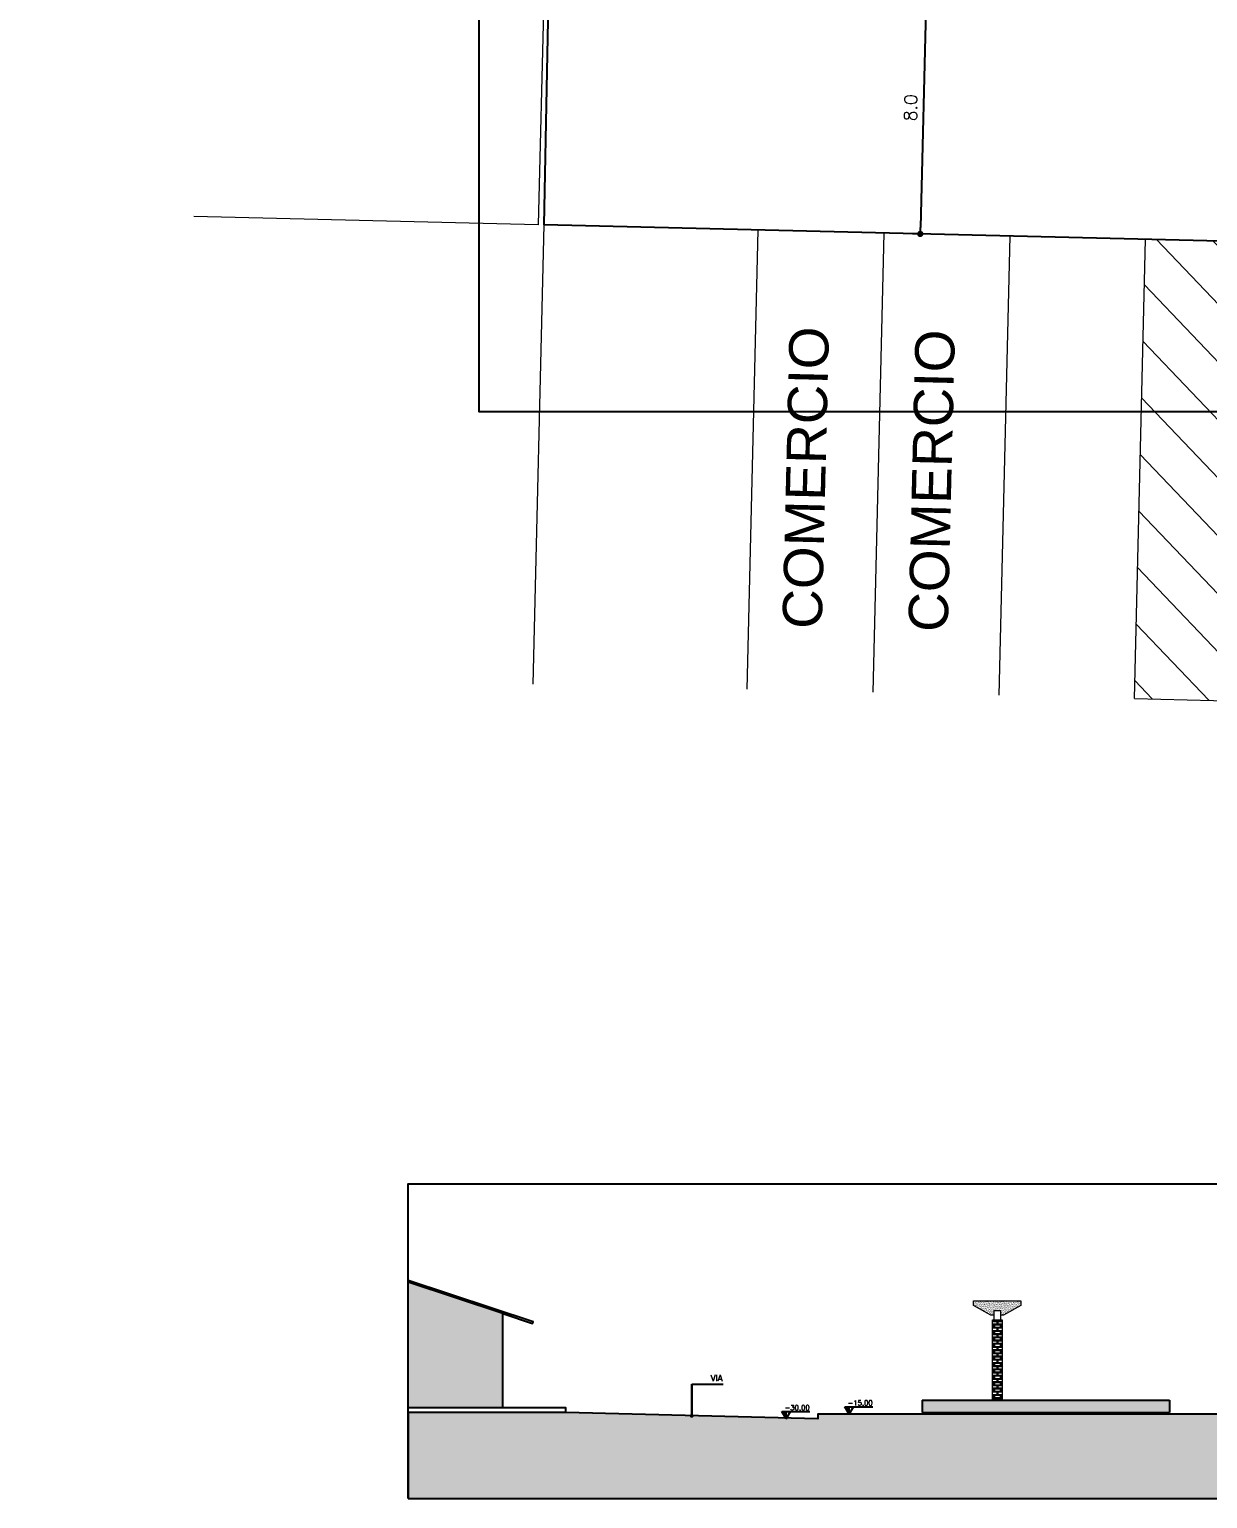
# Model space of a CAD drawing. Extents: x 387222 to 388513, y 9633222 to 9634061.
# Drawn here: x 388092.81 to 388130.22, y 9633274.1 to 9633320.76 of the extents above; entities that cross this region are included whole.
import ezdxf
from ezdxf.enums import TextEntityAlignment as Align

# ---------------------------------------------------------------- set-up
doc = ezdxf.new("R2010")
doc.units = 0
doc.header["$LTSCALE"] = 0.04921259842519685
doc.header["$PDSIZE"] = -2.5
doc.layers.get('Defpoints').update_dxf_attribs({"color": 8})
for name, color, linetype in [('AI-Cotas', 12, 'Continuous'), ('AI-Símbolo', 12, 'Continuous'), ('ARQ_VISTA01', 7, 'Continuous'), ('BANCO', 2, 'Continuous'), ('Camada 1', 7, 'Continuous'), ('HACH', 8, 'Continuous'), ('MEIO-FIO', 3, 'Continuous'), ('P1', 1, 'Continuous'), ('P2', 2, 'Continuous')]:
    doc.layers.add(name, color=color, linetype=linetype)
for name, color, linetype, lineweight in [('Layout', 8, 'Continuous', 13), ('PERGOLA', 2, 'Continuous', 13), ('PILAR', 4, 'Continuous', 13), ('VIGA', 6, 'Continuous', 13)]:
    doc.layers.add(name, color=color, linetype=linetype, lineweight=lineweight)
doc.styles.add('COTA100', font='ROMANS.SHX')
doc.styles.add('RS', font='ROMANS.SHX', dxfattribs={"width": 1.1})
doc.styles.add('RS100', font='romans.shx', dxfattribs={"height": 0.2})
doc.styles.add('RS200', font='romans.shx', dxfattribs={"height": 0.4})
doc.styles.add('T7', font='arial.ttf')
doc.dimstyles.new('Cota 200', dxfattribs={"dimscale": 0.2, "dimtxt": 0.4, "dimasz": 1, "dimexe": 1.25, "dimexo": 0.625, "dimgap": 1, "dimtad": 1, "dimzin": 4, "dimdsep": 46, "dimtxsty": 'RS200', "dimblk": 'DOT', "dimcen": 0.1, "dimclrt": 2, "dimadec": 0, "dimazin": 0, "dimtfac": 1, "dimtix": 1, "dimtmove": 0, "dimatfit": 3, "dimldrblk": 'DOT', "dimfxl": 1, "dimarcsym": 0})
doc.dimstyles.new('COTA100', dxfattribs={"dimtxt": 0.18, "dimasz": 0.1, "dimexe": 0.05, "dimexo": 0.06, "dimgap": 0.1, "dimtad": 1, "dimzin": 4, "dimdsep": 46, "dimtxsty": 'COTA100', "dimblk": 'BOLA', "dimcen": 0.09, "dimdle": 0.05, "dimse1": 1, "dimse2": 1, "dimclrd": 256, "dimclrt": 2, "dimadec": 0, "dimazin": 0, "dimtfac": 1, "dimtix": 1, "dimtmove": 2, "dimatfit": 1, "dimldrblk": 'BOLA', "dimfxl": 1, "dimtolj": 1, "dimtzin": 4, "dimarcsym": 0})
pattern_1 = [(45, (72.08495355065679, 44.64894174784422), (-0.8980256121069153, 0.8980256121069154), [])]

# ---------------------------------------------------------------- blocks, each defined once
blk = doc.blocks.new('A$C16AF3B07')
at = {"layer": 'Layout'}
for p, q in [((4.177563823759556e-07, 2.272427082061768e-07), (4.177563823759556e-07, 10.93513705208898)), ((87.5100004177657, 2.272427082061768e-07), (4.177563823759556e-07, 2.272427082061768e-07))]:
    blk.add_line(p, q, dxfattribs=at)
blk = doc.blocks.new('A$C27F23DB8')
at = {"layer": 'Layout'}
h = blk.add_hatch(dxfattribs=at)
h.set_pattern_fill('LINE', color=256, scale=0.4, angle=45, style=0)
h.set_pattern_definition(pattern_1)
h.paths.add_polyline_path([(-8.418573997914791e-07, 43.74999992549419), (-8.418573997914791e-07, 32.74999992549419), (14.58794565137941, 32.74999992549419), (14.58794565137941, 43.74999992549419)])
h = blk.add_hatch(dxfattribs=at)
h.set_pattern_fill('LINE', color=256, scale=0.4, angle=45, style=0)
h.set_pattern_definition(pattern_1)
h.paths.add_polyline_path([(14.58794565137941, 23.14999992586672), (-8.418573997914791e-07, 23.14999992586672), (-8.418573997914791e-07, -7.450580596923828e-08), (14.58794565137941, -7.450580774559512e-08)])
for p, q in [((-8.418573997914791e-07, 62.84999992512167), (14.58794565137941, 62.84999992512167)), ((14.58794565137941, 62.84999992512167), (14.58794565137941, -7.450580596923828e-08)), ((-8.418573997914791e-07, 56.04999992437661), (14.58794565137941, 56.04999992437661)), ((-8.418573997914791e-07, 52.04999992437661), (14.58794565137941, 52.04999992437661)), ((-8.418573997914791e-07, 48.04999992437661), (14.58794565137941, 48.04999992437661)), ((-8.418573997914791e-07, 43.74999992549419), (14.58794565137941, 43.74999992549419)), ((-8.418573997914791e-07, 43.74999992549419), (-8.418573997914791e-07, 32.74999992549419)), ((-8.418573997914791e-07, 32.74999992549419), (14.58794565137941, 32.74999992549419)), ((-8.418573997914791e-07, 23.14999992586672), (14.58794565137941, 23.14999992586672)), ((-8.418573997914791e-07, 23.14999992586672), (-8.418573997914791e-07, -7.450580596923828e-08)), ((-8.418573997914791e-07, -7.450580596923828e-08), (14.58794565137941, -7.450580596923828e-08))]:
    blk.add_line(p, q, dxfattribs=at)
at = {"layer": 'Layout', "char_height": 1.25, "width": 15.72225240717143, "attachment_point": 1, "style": 'T7'}
for s, insert in [('COMERCIO', (1.958873687661253, 54.97735525295138)), ('COMERCIO', (1.958873687661253, 50.97735525295138)), ('GARAGEM', (3.160352639679331, 38.59256872162223)), ('GARAGEM', (3.160352639679331, 12.04960590042174))]:
    blk.add_mtext(s, dxfattribs=dict(at, insert=insert))
blk = doc.blocks.new('_Dot')
at = {"color": 0, "linetype": 'ByBlock', "lineweight": -2}
blk.add_line((-0.5, 0), (-1, 0), dxfattribs=at)
at = {"color": 0, "linetype": 'ByBlock', "const_width": 0.5}
blk.add_lwpolyline([(-0.25, 0, 1), (0.25, 0, 1)], format="xyb", close=True, dxfattribs=at)
blk = doc.blocks.new('*D371')
at = {"layer": 'AI-Cotas', "color": 0, "lineweight": -2, "transparency": 16777216}
for p, q in [((388121.1661031922, 9633322.265062211), (388121.041139495, 9633322.268074734)), ((388121.286246847, 9633322.062107781), (388121.1030855143, 9633314.464315211)), ((388120.9733017893, 9633314.267385824), (388120.8483380921, 9633314.270398347))]:
    blk.add_line(p, q, dxfattribs=at)
at = {"layer": 'Defpoints', "color": 0, "transparency": 16777216}
for p in [(388121.2910668858, 9633322.26204969), (388121.0982654829, 9633314.264373302), (388121.0982654792, 9633314.264373302)]:
    blk.add_point(p, dxfattribs=at)
at = {"layer": 'AI-Cotas', "color": 0, "lineweight": -2, "transparency": 16777216, "xscale": 0.2, "yscale": 0.2, "zscale": 0.2}
for p, rotation in [((388121.2910668821, 9633322.26204969), 88.61902796208288), ((388121.0982654792, 9633314.264373302), 268.6190279620828)]:
    blk.add_blockref('_Dot', p, dxfattribs=dict(at, rotation=rotation))
at = {"layer": 'AI-Cotas', "color": 2, "transparency": 16777216, "insert": (388120.7947823605, 9633318.272851568), "char_height": 0.4, "attachment_point": 5, "rotation": 88.61902796208285, "style": 'RS200'}
blk.add_mtext('8.0', dxfattribs=at)
blk = doc.blocks.new('niv-cort')
at = {"color": 0}
for p, q in [((0, 0), (-0.0697791443894342, 0.1184381443196969)), ((-0.0697791443894342, 0.1184381443196969), (0.3763186617474528, 0.1184381443196969)), ((0, 0), (0.0683802945052943, 0.1184381443196969)), ((0, 0), (0, 0.1184381443196969))]:
    blk.add_line(p, q, dxfattribs=at)
at = {"color": 251}
blk.add_solid([(0, 0), (0, 0.1184381443196969), (-0.0697791443894342, 0.1184381443196969)], dxfattribs=at)
at = {"color": 2, "style": 'RS'}
blk.add_attdef('RN0,00', text='', height=0.08, dxfattribs=at).set_placement((0.3730156413562033, 0.139845078407653), align=Align.RIGHT)
blk = doc.blocks.new('BOLA')
for p, q in [((4.440892098500626e-16, -4.440892098500626e-16), (8.881784197001252e-16, 1.527739034554205)), ((0, 0), (-1.527739034554205, 0)), ((4.440892098500626e-16, -8.881784197001252e-16), (0, -1.527739034554206)), ((4.440892098500626e-16, -4.440892098500626e-16), (1.527739034554206, -4.440892098500626e-16))]:
    blk.add_line(p, q)
blk.add_circle((4.440892098500626e-16, -4.440892098500626e-16), 0.2837393192912923)

msp = doc.modelspace()

# ---------------------------------------------------------------- hatches: boundary and pattern name
at = {"layer": 'ARQ_VISTA01'}
h = msp.add_hatch(dxfattribs=at)
h.set_pattern_fill('AR-B816C', color=256, scale=0.0005)
h.set_pattern_definition([(0, (483.8943986337399, -170.8547327946872), (0.1016, 0.1016), [0.1984375, -0.0047625]), (0, (483.7927986337399, -170.8499702946872), (0.1016, 0.1016), [0.1984375, -0.0047625]), (90, (483.8943986337399, -170.8547327946872), (-0.1016, 0.1016), [-0.1063625, 0.0968375]), (90, (483.8896361337399, -170.8547327946872), (-0.1016, 0.1016), [-0.1063625, 0.0968375])])
h.paths.add_polyline_path([(388123.3937272349, 9633277.225396436), (388123.6937272348, 9633277.225396436), (388123.6937272349, 9633279.775396435), (388123.3937272349, 9633279.775396435)])
at = {"layer": 'BANCO'}
h = msp.add_hatch(dxfattribs=at)
h.set_pattern_fill('AR-B816C', color=256, scale=0.0005)
h.set_pattern_definition([(0, (0, 0), (0.1016, 0.1016), [0.1984375, -0.0047625]), (0, (-0.1016, 0.0047625), (0.1016, 0.1016), [0.1984375, -0.0047625]), (90, (0, 0), (-0.1016, 0.1016), [-0.1063625, 0.0968375]), (90, (-0.0047625, 0), (-0.1016, 0.1016), [-0.1063625, 0.0968375])])
h.paths.add_polyline_path([(388129.0081975674, 9633277.225396436), (388121.1621187165, 9633277.225396436), (388121.1621187165, 9633276.825396435), (388129.0081975674, 9633276.825396435)])
at = {"layer": 'HACH'}
h = msp.add_hatch(dxfattribs=at)
h.set_pattern_fill('AR-SAND', color=256, scale=0.001, angle=-1.272221872585407e-14, style=0)
h.set_pattern_definition([(37.50000000000001, (43.71796233294299, 1.080000000074506), (-0.001600031295984034, 0.04894132373293424), [0, -0.038608, 0, -0.04318, 0, -0.041275]), (7.499999999999979, (43.71796233294299, 1.080000000074506), (0.04495232831380028, 0.07168251005683542), [0, -0.020828, 0, -0.034798, 0, -0.013335]), (327.5, (43.6867203330039, 1.080000000074506), (0.0790992370241458, 0.0001437184678545568), [0, -0.0127, 0, -0.04572, 0, -0.05969]), (317.4999999999999, (43.6867203330039, 1.080000000074506), (0.07635564524722972, 0.02229293232572161), [0, -0.00635, 0, -0.029972, 0, -0.03429])])
h.paths.add_polyline_path([(388104.8391765886, 9633280.975396436), (388107.8391765886, 9633279.975396436), (388107.8391765886, 9633276.975396436), (388104.8391765886, 9633276.975396436)])
h = msp.add_hatch(dxfattribs=at)
h.set_pattern_fill('AR-SAND', color=256, scale=0.001, style=0)
h.set_pattern_definition([(37.50000000000001, (388027.377710619, 9633372.82028857), (-0.001600031295984046, 0.04894132373293424), [0, -0.038608, 0, -0.04318, 0, -0.041275]), (7.499999999999999, (388027.377710619, 9633372.82028857), (0.04495232831380026, 0.07168251005683543), [0, -0.020828, 0, -0.034798, 0, -0.013335]), (327.5, (388027.346468619, 9633372.82028857), (0.0790992370241458, 0.0001437184678545762), [0, -0.0127, 0, -0.04572, 0, -0.05969]), (317.5, (388027.346468619, 9633372.82028857), (0.07635564524722972, 0.02229293232572163), [0, -0.00635, 0, -0.029972, 0, -0.03429])])
h.paths.add_polyline_path([(388123.6437272349, 9633280.075396435), (388123.6437272349, 9633279.925396435), (388123.7437272349, 9633279.925396435), (388124.2937272349, 9633280.225396436), (388124.2937272349, 9633280.375396436), (388122.7937272349, 9633280.375396436), (388122.7937272349, 9633280.225396436), (388123.3437272349, 9633279.925396435), (388123.4437272349, 9633279.925396435), (388123.4437272349, 9633280.075396435)])
h = msp.add_hatch(dxfattribs=at)
h.set_pattern_fill('AR-PARQ1', color=256, scale=0.001, angle=135)
h.set_pattern_definition([(225, (10021484.9186689, 9245377.600591725), (-5.414991620968675e-17, -0.4310522938113194), [0.3048, -0.3048]), (225, (10021484.88274788, 9245377.636512749), (-5.414991620968675e-17, -0.4310522938113194), [0.3048, -0.3048]), (225, (10021484.84682685, 9245377.672433773), (-5.414991620968675e-17, -0.4310522938113194), [0.3048, -0.3048]), (225, (10021484.81090583, 9245377.708354797), (-5.414991620968675e-17, -0.4310522938113194), [0.3048, -0.3048]), (225, (10021484.7749848, 9245377.744275823), (-5.414991620968675e-17, -0.4310522938113194), [0.3048, -0.3048]), (225, (10021484.73906378, 9245377.780196847), (-5.414991620968675e-17, -0.4310522938113194), [0.3048, -0.3048]), (225, (10021484.70314275, 9245377.816117872), (-5.414991620968675e-17, -0.4310522938113194), [0.3048, -0.3048]), (135, (10021484.70314275, 9245377.385065578), (5.414991620968675e-17, 0.4310522938113194), [0.3048, -0.3048]), (135, (10021484.66722173, 9245377.349144554), (5.414991620968675e-17, 0.4310522938113194), [0.3048, -0.3048]), (135, (10021484.63130071, 9245377.313223528), (5.414991620968675e-17, 0.4310522938113194), [0.3048, -0.3048]), (135, (10021484.59537968, 9245377.277302504), (5.414991620968675e-17, 0.4310522938113194), [0.3048, -0.3048]), (135, (10021484.55945866, 9245377.24138148), (5.414991620968675e-17, 0.4310522938113194), [0.3048, -0.3048]), (135, (10021484.52353763, 9245377.205460455), (5.414991620968675e-17, 0.4310522938113194), [0.3048, -0.3048]), (135, (10021484.48761661, 9245377.169539431), (5.414991620968675e-17, 0.4310522938113194), [0.3048, -0.3048])])
h.paths.add_polyline_path([(388104.8391765886, 9633274.095396437), (388173.6078261127, 9633274.095396437), (388173.6078261127, 9633276.095396437), (388154.5482792882, 9633276.095396437), (388154.5482792882, 9633276.245396437), (388150.7482792911, 9633276.245396437), (388144.4935623081, 9633276.415396437), (388131.2482792893, 9633276.775396436), (388117.8407281236, 9633276.775396436), (388117.8407281236, 9633276.625396436), (388109.8391765886, 9633276.825396435), (388104.8391765886, 9633276.825396435)])

# ---------------------------------------------------------------- linework, layer by layer
msp.add_lwpolyline([(388171.0892623653, 9633432.609019702), (388171.0892623653, 9633308.609019702), (388107.0892623653, 9633308.609019702), (388107.0892623653, 9633432.609019702)], close=True)
for points in [[(388104.8391765886, 9633276.825396435), (388104.8391765886, 9633280.975396436)], [(388107.8391765886, 9633279.975396436), (388104.8391765886, 9633280.975396436)], [(388107.8391765886, 9633276.975396436), (388107.8391765886, 9633279.975396436)], [(388104.8391765886, 9633276.825396435), (388104.8391765886, 9633274.095396437)]]:
    msp.add_lwpolyline(points)
at = {"layer": 'AI-Cotas'}
msp.add_lwpolyline([(388113.8399523561, 9633277.725396436), (388113.8399523561, 9633276.725396436)], dxfattribs=at)
at = {"layer": 'ARQ_VISTA01'}
msp.add_lwpolyline([(388123.3937272349, 9633277.225396436), (388123.6937272349, 9633277.225396436)], dxfattribs=at)
at = {"layer": 'Defpoints'}
msp.add_lwpolyline([(388104.8391765886, 9633274.095396437), (388104.8391765886, 9633284.095396437), (388173.6078261127, 9633284.095396437), (388173.6078261127, 9633274.095396437)], dxfattribs=at)
at = {"layer": 'MEIO-FIO'}
for points in [[(388181.0503417616, 9633312.819097972), (388109.154531273, 9633314.552303024), (388110.0180244808, 9633358.39397047), (388110.1751106576, 9633364.955479896), (388110.6005648272, 9633384.31115872), (388111.1084413574, 9633407.680423092), (388092.8105605197, 9633411.015496222)], [(388109.8391765886, 9633276.825396435), (388109.8391765886, 9633276.975396436), (388104.8391765886, 9633276.975396436)], [(388109.8391765886, 9633276.825396435), (388104.8391765886, 9633276.825396435)], [(388117.8407281236, 9633276.775396436), (388117.8407281236, 9633276.625396436), (388109.8391765886, 9633276.825396435)], [(388131.2482792893, 9633276.775396436), (388117.8407281236, 9633276.775396436)]]:
    msp.add_lwpolyline(points, dxfattribs=at)
msp.add_lwpolyline([(388104.8391765886, 9633274.095396437), (388173.6078261127, 9633274.095396437), (388173.6078261127, 9633276.095396437), (388154.5482792882, 9633276.095396437), (388154.5482792882, 9633276.245396437), (388150.7482792911, 9633276.245396437), (388144.4935623081, 9633276.415396437), (388131.2482792893, 9633276.775396436), (388117.8407281236, 9633276.775396436), (388117.8407281236, 9633276.625396436), (388109.8391765886, 9633276.825396435), (388104.8391765886, 9633276.825396435)], close=True, dxfattribs=at)
at = {"layer": 'P1'}
msp.add_lwpolyline([(388107.8391765886, 9633279.975396436), (388108.7878598878, 9633279.659168668), (388108.8036712752, 9633279.706602832), (388104.8391765905, 9633281.02810106)], dxfattribs=at)
at = {"layer": 'P2'}
for points in [[(388121.1621187165, 9633277.225396436), (388121.1621187165, 9633276.825396435)], [(388121.1621187165, 9633277.225396436), (388129.0081975674, 9633277.225396436)], [(388129.0081975674, 9633277.225396436), (388129.0081975674, 9633276.825396435)], [(388121.1621187165, 9633276.825396435), (388129.0081975674, 9633276.825396435)], [(388121.2121187164, 9633276.825396435), (388121.2121187164, 9633276.775396436)], [(388128.9581975674, 9633276.825396435), (388128.9581975674, 9633276.775396436)]]:
    msp.add_lwpolyline(points, dxfattribs=at)
at = {"layer": 'PERGOLA'}
msp.add_lwpolyline([(388123.4437272349, 9633279.925396435), (388123.3437272349, 9633279.925396435), (388122.7937272349, 9633280.225396436), (388122.7937272349, 9633280.375396436), (388124.2937272349, 9633280.375396436), (388124.2937272349, 9633280.225396436), (388123.7437272349, 9633279.925396435), (388123.6437272349, 9633279.925396435)], dxfattribs=at)
at = {"layer": 'PILAR'}
msp.add_lwpolyline([(388123.3937272349, 9633277.225396436), (388123.3937272349, 9633279.775396435), (388123.6937272349, 9633279.775396435), (388123.6937272349, 9633277.225396436)], dxfattribs=at)
at = {"layer": 'VIGA'}
msp.add_lwpolyline([(388123.4437272349, 9633279.775396435), (388123.4437272349, 9633280.075396435), (388123.6437272349, 9633280.075396435), (388123.6437272349, 9633279.775396435)], dxfattribs=at)

# ---------------------------------------------------------------- block references
at = {"layer": 'AI-Símbolo', "xscale": 2, "yscale": 2, "zscale": 2}
for p, values in [((388118.8407281236, 9633276.775396436), {'RN0,00': '-15,00'}), ((388116.8407281236, 9633276.625396436), {'RN0,00': '-30,00'})]:
    msp.add_blockref('niv-cort', p, dxfattribs=at).add_auto_attribs(values)
at = {"layer": 'Camada 1'}
for name, p, rotation in [('A$C16AF3B07', (388108.9685352267, 9633314.55666287), 88.62856920070963), ('A$C27F23DB8', (388171.6347215911, 9633298.453898028), 88.61902796399099)]:
    msp.add_blockref(name, p, dxfattribs=dict(at, rotation=rotation))

# ---------------------------------------------------------------- texts
at = {"layer": 'AI-Cotas', "insert": (388114.4399523561, 9633277.825396435), "char_height": 0.2, "attachment_point": 7, "style": 'RS100'}
msp.add_mtext('\\pxsm1.5;VIA', dxfattribs=at)

# ---------------------------------------------------------------- dimensions: what is measured, and where the dimension line sits
at = {"layer": 'AI-Cotas'}
dim = msp.add_aligned_dim(p1=(388121.2910668859, 9633322.262049694), p2=(388121.098265483, 9633314.264373304), distance=-3.737508968724411e-09, dimstyle='Cota 200', override={"dimdec": 1}, dxfattribs=at)
dim.commit()
dim.dimension.update_dxf_attribs({"geometry": '*D371', "text_midpoint": (388120.7947823605, 9633318.272851568)})

# ---------------------------------------------------------------- leaders
at = {"layer": 'AI-Cotas', "annotation_type": 0, "has_hookline": 1, "hookline_direction": 0, "text_width": 0.4}
msp.add_leader([(388113.8399523561, 9633276.725396436), (388113.8399523561, 9633277.725396436), (388114.3399523561, 9633277.725396436)], dimstyle='COTA100', override={"dimasz": 0.5, "dimldrblk": 'DotSmall'}, dxfattribs=at)

doc.saveas('drawing.dxf')
